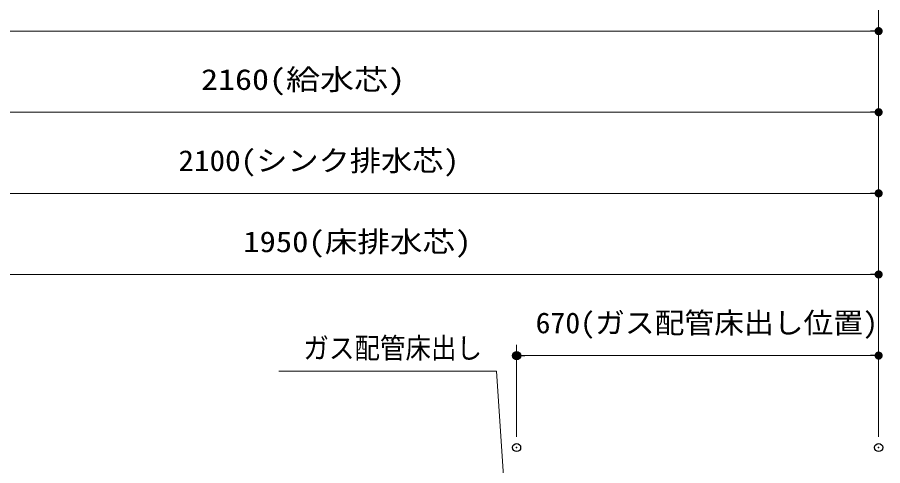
# Model space of a CAD drawing. Units: millimetres, scale not verified. Extents: x -9797 to 9797, y -4555 to 4555.
# Drawn here: x -6618 to -5016, y 1906 to 2736 of the extents above; entities that cross this region are included whole.
import ezdxf
from ezdxf.enums import TextEntityAlignment as Align

# ---------------------------------------------------------------- set-up
doc = ezdxf.new("R2010")
doc.units = ezdxf.units.MM
doc.header["$LTSCALE"] = 30
doc.header["$PDMODE"] = 32
doc.header["$PDSIZE"] = 15
for name, color, linetype, lineweight in [('0-0_0', 7, 'Continuous', 25), ('0-2_寸法ﾚｲﾔｰ', 30, 'Continuous', 13), ('0-3_DEFPOINTS', 7, 'Continuous', 25)]:
    doc.layers.add(name, color=color, linetype=linetype, lineweight=lineweight)
doc.styles.add('ＭＳ ゴシック', font='')
doc.styles.get('ＭＳ ゴシック').set_extended_font_data('MS Gothic')

# ---------------------------------------------------------------- blocks, each defined once
blk = doc.blocks.new('_DOT')
at = {"layer": '0-0_0', "color": 30}
blk.add_line((-15, 0), (-30, 0), dxfattribs=at)
for points in [[(0, 0), (-15, 0), (-14.88, 1.88)], [(0, 0), (-14.88, -1.88), (-15, 0)], [(0, 0), (-14.88, 1.88), (-14.53, 3.73)], [(0, 0), (-14.53, -3.73), (-14.88, -1.88)], [(0, 0), (-14.53, 3.73), (-13.95, 5.52)], [(0, 0), (-13.95, -5.52), (-14.53, -3.73)], [(0, 0), (-13.95, 5.52), (-13.14, 7.23)], [(0, 0), (-13.14, -7.23), (-13.95, -5.52)], [(0, 0), (-13.14, 7.23), (-12.14, 8.82)], [(0, 0), (-12.14, -8.82), (-13.14, -7.23)], [(0, 0), (-12.14, 8.82), (-10.93, 10.27)], [(0, 0), (-10.93, -10.27), (-12.14, -8.82)], [(0, 0), (-10.93, 10.27), (-9.56, 11.56)], [(0, 0), (-9.56, -11.56), (-10.93, -10.27)], [(0, 0), (-9.56, 11.56), (-8.04, 12.66)], [(0, 0), (-8.04, -12.66), (-9.56, -11.56)], [(0, 0), (-8.04, 12.66), (-6.39, 13.57)], [(0, 0), (-6.39, -13.57), (-8.04, -12.66)], [(0, 0), (-6.39, 13.57), (-4.64, 14.27)], [(0, 0), (-4.64, -14.27), (-6.39, -13.57)], [(0, 0), (-4.64, 14.27), (-2.81, 14.73)], [(0, 0), (-2.81, -14.73), (-4.64, -14.27)], [(0, 0), (-2.81, 14.73), (-0.94, 14.97)], [(0, 0), (-0.94, -14.97), (-2.81, -14.73)], [(0, 0), (-0.94, 14.97), (0.94, 14.97)], [(0, 0), (0.94, -14.97), (-0.94, -14.97)], [(0, 0), (0.94, 14.97), (2.81, 14.73)], [(0, 0), (2.81, 14.73), (4.64, 14.27)], [(0, 0), (4.64, 14.27), (6.39, 13.57)], [(0, 0), (6.39, 13.57), (8.04, 12.66)], [(0, 0), (8.04, 12.66), (9.56, 11.56)], [(0, 0), (9.56, 11.56), (10.93, 10.27)], [(0, 0), (10.93, 10.27), (12.14, 8.82)], [(0, 0), (12.14, 8.82), (13.14, 7.23)], [(0, 0), (13.14, 7.23), (13.95, 5.52)], [(0, 0), (13.95, 5.52), (14.53, 3.73)], [(0, 0), (14.53, 3.73), (14.88, 1.88)], [(0, 0), (14.88, 1.88), (15, 0)], [(0, 0), (2.81, -14.73), (0.94, -14.97)], [(0, 0), (4.64, -14.27), (2.81, -14.73)], [(0, 0), (6.39, -13.57), (4.64, -14.27)], [(0, 0), (8.04, -12.66), (6.39, -13.57)], [(0, 0), (9.56, -11.56), (8.04, -12.66)], [(0, 0), (10.93, -10.27), (9.56, -11.56)], [(0, 0), (12.14, -8.82), (10.93, -10.27)], [(0, 0), (13.14, -7.23), (12.14, -8.82)], [(0, 0), (13.95, -5.52), (13.14, -7.23)], [(0, 0), (14.53, -3.73), (13.95, -5.52)], [(0, 0), (14.88, -1.88), (14.53, -3.73)], [(0, 0), (15, 0), (14.88, -1.88)]]:
    blk.add_solid(points, dxfattribs=at)

msp = doc.modelspace()

# ---------------------------------------------------------------- linework, layer by layer
at = {"layer": '0-2_寸法ﾚｲﾔｰ'}
for p, q in [((-5023.56, 1960), (-5023.56, 2880)), ((-5023.56, 1960), (-5023.56, 2730)), ((-5038.56, 2710), (-7303.56, 2710)), ((-5023.56, 1960), (-5023.56, 2580)), ((-5038.56, 2560), (-7168.56, 2560)), ((-5023.56, 1960), (-5023.56, 2430)), ((-5038.56, 2410), (-7108.56, 2410)), ((-5023.56, 1960), (-5023.56, 2280)), ((-5038.56, 2260), (-6958.56, 2260)), ((-5693.56, 1960), (-5693.56, 2130)), ((-5023.56, 1960), (-5023.56, 2130)), ((-5038.56, 2110), (-5678.56, 2110))]:
    msp.add_line(p, q, dxfattribs=at)
msp.add_lwpolyline([(-6133.73, 2080.94), (-5731, 2080.94), (-5695.65, 1554.89)], dxfattribs=at)
at = {"layer": '0-3_DEFPOINTS'}
for p in [(-5693.56, 2110), (-5693.56, 1940), (-5023.56, 1940)]:
    msp.add_point(p, dxfattribs=at)

# ---------------------------------------------------------------- block references
at = {"layer": '0-2_寸法ﾚｲﾔｰ', "xscale": 0.5, "yscale": 0.5}
for p in [(-5023.56, 2710), (-5023.56, 2560), (-5023.56, 2410), (-5023.56, 2260), (-5023.56, 2110)]:
    msp.add_blockref('_DOT', p, dxfattribs=at)
at = {"layer": '0-2_寸法ﾚｲﾔｰ', "xscale": 0.5, "yscale": 0.5, "rotation": 180}
msp.add_blockref('_DOT', (-5693.56, 2110), dxfattribs=at)

# ---------------------------------------------------------------- texts
at = {"layer": '0-2_寸法ﾚｲﾔｰ', "style": 'ＭＳ ゴシック'}
for s, height, width, p in [('2160(給水芯)', 38.48, 1.2, (-6277.47, 2589.74)), ('2100(シンク排水芯)', 38.49, 1.1, (-6319.47, 2439.74)), ('1950(床排水芯)', 38.48, 1.15, (-6199.32, 2289.74)), ('670(ガス配管床出し位置)', 38.48, 1.05, (-5658.37, 2139.74))]:
    msp.add_text(s, height=height, dxfattribs=dict(at, width=width)).set_placement(p, align=Align.BOTTOM_LEFT)
at = {"layer": '0-2_寸法ﾚｲﾔｰ', "color": 7, "style": 'ＭＳ ゴシック', "width": 0.9}
msp.add_text('ガス配管床出し', height=38.49, dxfattribs=at).set_placement((-6088.23, 2093.09), align=Align.BOTTOM_LEFT)

doc.saveas('drawing.dxf')
